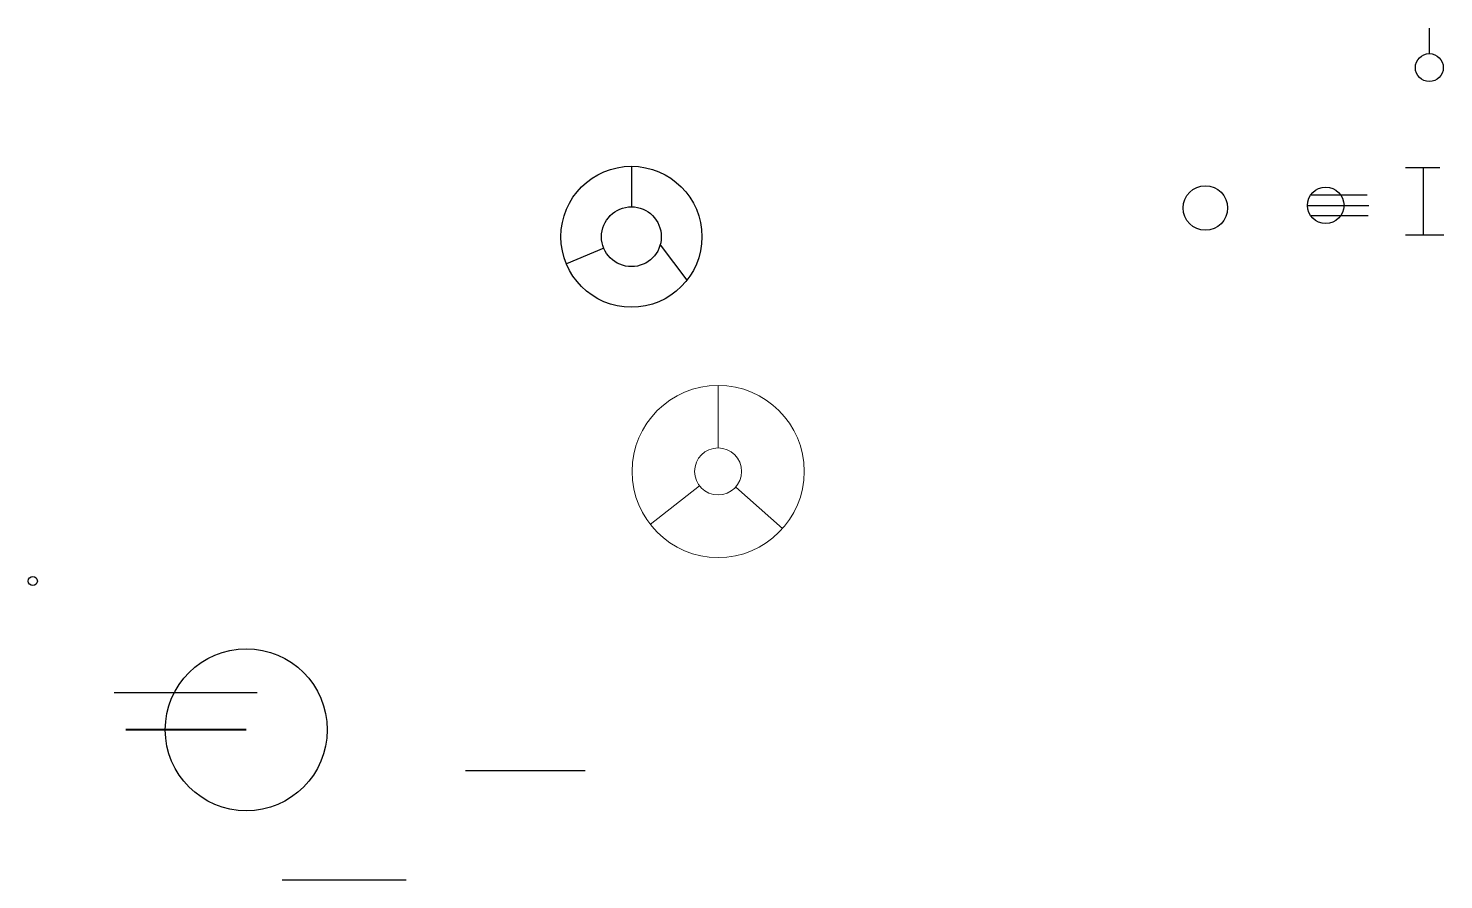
# Model space of a CAD drawing. Header units: inches. Extents: x -209 to 1129, y -389 to 406.
# Drawn here: x -209 to 417, y -26 to 351 of the extents above; entities that cross this region are included whole.
import ezdxf

# ---------------------------------------------------------------- set-up
doc = ezdxf.new("R2010")
doc.units = ezdxf.units.IN
doc.header["$MEASUREMENT"] = 0

msp = doc.modelspace()

# ---------------------------------------------------------------- linework, layer by layer
at = {"lineweight": 25}
for p, q in [((411.02733, 339.32339), (411.02733, 350.53746)), ((358.56255, 276.81603), (383.53007, 276.81603)), ((357.11824, 272.20529), (384.2053, 272.20529)), ((358.51959, 267.65703), (383.92646, 267.65703))]:
    msp.add_line(p, q, dxfattribs=at)
for p, q in [((58.02913, 289.51418), (58.02913, 271.5635)), ((45.82592, 253.2177), (29.27034, 246.27941)), ((70.75752, 254.71786), (82.56609, 239.08958)), ((-170.75593, 56.6803), (-158.63865, 56.6803)), ((-164.69729, 56.6803), (-107.50377, 56.6803)), ((-15.35663, 22.24527), (37.59123, 22.24527)), ((-96.53991, -26.09045), (-41.68668, -26.09045))]:
    msp.add_line(p, q)
at = {"lineweight": 30}
for p, q in [((400.49316, 288.9547), (415.65917, 288.9547)), ((408.34989, 288.9547), (408.34989, 259.17216)), ((400.49316, 259.17216), (417.379, 259.17216))]:
    msp.add_line(p, q, dxfattribs=at)
at = {"lineweight": 20}
for p, q in [((96.38333, 192.59584), (96.38333, 164.90478)), ((88.18092, 148.11402), (66.33876, 131.09301)), ((104.17868, 147.62344), (124.93687, 129.29608))]:
    msp.add_line(p, q, dxfattribs=at)
at = {"lineweight": 40}
msp.add_line((-112.35068, 40.21617), (-165.66667, 40.21617), dxfattribs=at)
at = {"lineweight": 25}
for centre, radius in [((411.02733, 333.14216), 6.18123), ((365.19994, 272.20529), 8.08169)]:
    msp.add_circle(centre, radius, dxfattribs=at)
for centre, radius in [((58.02913, 258.33196), 31.18223), ((58.02913, 258.33196), 13.23154), ((-206.78571, 106.01456), 2), ((-112.35068, 40.21617), 35.8337)]:
    msp.add_circle(centre, radius)
at = {"lineweight": 30}
msp.add_circle((311.96049, 271.04735), 9.82819, dxfattribs=at)
at = {"lineweight": 20}
for radius in [38.08991, 10.39885]:
    msp.add_circle((96.38333, 154.50593), radius, dxfattribs=at)

doc.saveas('drawing.dxf')
